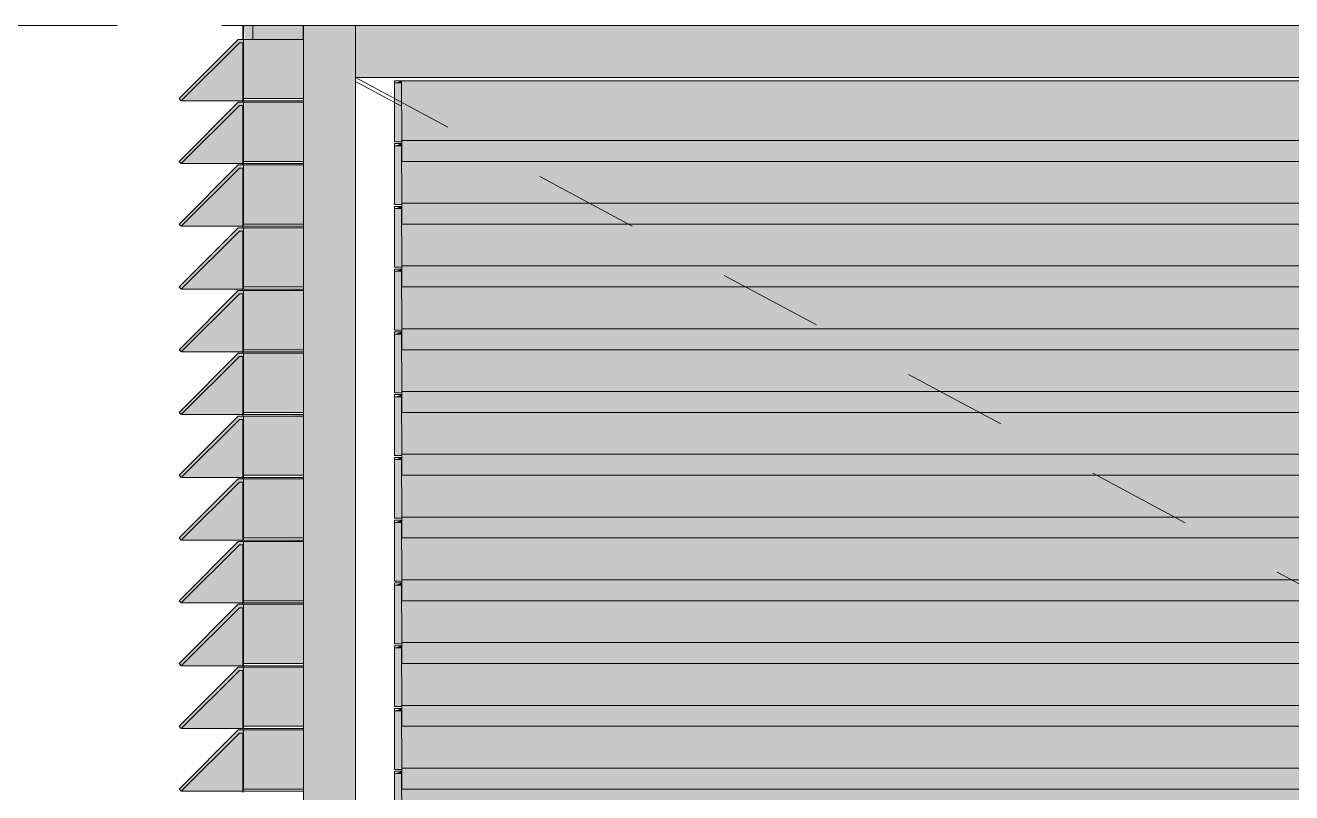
# Model space of a CAD drawing. Header units: metres. Extents: x -2362 to -2010, y -1 to 30.
# Drawn here: x -2266.768 to -2265.557, y 6.907 to 7.64 of the extents above; entities that cross this region are included whole.
import ezdxf

# ---------------------------------------------------------------- set-up
doc = ezdxf.new("R2010")
doc.units = ezdxf.units.M
for name, pattern in [('AEC_Center', [0.024, 0.012, -0.004, 0.004, -0.004]), ('Center', [0.178333, 0.020833, -0.0525, 0.0525, -0.0525]), ('Hidden', [0.006, 0.004, -0.002])]:
    doc.linetypes.add(name, pattern=pattern)
for name, color, linetype, lineweight in [('A-DOOR', 31, 'Continuous', 5), ('A-FLOR-LEVL', 51, 'Continuous', 5), ('A-GLAZ-CWMG', 51, 'Continuous', 5), ('S-COLS', 52, 'Continuous', 5)]:
    doc.layers.add(name, color=color, linetype=linetype, lineweight=lineweight)

# ---------------------------------------------------------------- blocks, each defined once
blk = doc.blocks.new('Rectangular Mullion - LVR002 - Swaged Louvre-V247-SOUTH EAST - PART A')
at = {"layer": 'A-GLAZ-CWMG'}
blk.add_hatch(color=256, dxfattribs=at).paths.add_polyline_path([(-1025.7996, 6.9079), (-1025.7963, 6.9079), (-1025.7963, 6.9634), (-1025.7996, 6.9633), (-1025.855, 6.9079), (-1025.8154, 6.9079)])
blk.add_line((-1025.796, 6.9079), (-1025.855, 6.9079), dxfattribs=at)
blk = doc.blocks.new('Rectangular Mullion - LVR002 - Swaged Louvre-V248-SOUTH EAST - PART A')
at = {"layer": 'A-GLAZ-CWMG'}
blk.add_hatch(color=256, dxfattribs=at).paths.add_polyline_path([(-1025.7996, 6.9679), (-1025.7963, 6.9679), (-1025.7963, 7.0234), (-1025.7996, 7.0233), (-1025.855, 6.9679), (-1025.8154, 6.9679)])
blk.add_line((-1025.7961, 6.9679), (-1025.855, 6.9679), dxfattribs=at)
blk = doc.blocks.new('Rectangular Mullion - LVR002 - Swaged Louvre-V249-SOUTH EAST - PART A')
at = {"layer": 'A-GLAZ-CWMG'}
blk.add_hatch(color=256, dxfattribs=at).paths.add_polyline_path([(-1025.7996, 7.0279), (-1025.7963, 7.0279), (-1025.7963, 7.0834), (-1025.7996, 7.0833), (-1025.855, 7.0279), (-1025.8154, 7.0279)])
blk.add_line((-1025.7961, 7.0279), (-1025.855, 7.0279), dxfattribs=at)
blk = doc.blocks.new('Rectangular Mullion - LVR002 - Swaged Louvre-V250-SOUTH EAST - PART A')
at = {"layer": 'A-GLAZ-CWMG'}
blk.add_hatch(color=256, dxfattribs=at).paths.add_polyline_path([(-1025.7963, 7.0879), (-1025.7963, 7.1434), (-1025.7996, 7.1433), (-1025.855, 7.0879), (-1025.8154, 7.0879)])
blk.add_line((-1025.7961, 7.0879), (-1025.855, 7.0879), dxfattribs=at)
blk = doc.blocks.new('Rectangular Mullion - LVR002 - Swaged Louvre-V251-SOUTH EAST - PART A')
at = {"layer": 'A-GLAZ-CWMG'}
blk.add_hatch(color=256, dxfattribs=at).paths.add_polyline_path([(-1025.7963, 7.1479), (-1025.7963, 7.2034), (-1025.7996, 7.2033), (-1025.855, 7.1479), (-1025.8154, 7.1479)])
blk.add_line((-1025.7961, 7.1479), (-1025.855, 7.1479), dxfattribs=at)
blk = doc.blocks.new('Rectangular Mullion - LVR002 - Swaged Louvre-V252-SOUTH EAST - PART A')
at = {"layer": 'A-GLAZ-CWMG'}
blk.add_hatch(color=256, dxfattribs=at).paths.add_polyline_path([(-1025.7963, 7.2079), (-1025.7963, 7.2634), (-1025.7996, 7.2633), (-1025.855, 7.2079), (-1025.8154, 7.2079)])
blk.add_line((-1025.7962, 7.2079), (-1025.855, 7.2079), dxfattribs=at)
blk = doc.blocks.new('Rectangular Mullion - LVR002 - Swaged Louvre-V253-SOUTH EAST - PART A')
at = {"layer": 'A-GLAZ-CWMG'}
blk.add_hatch(color=256, dxfattribs=at).paths.add_polyline_path([(-1025.7963, 7.2679), (-1025.7963, 7.3234), (-1025.7996, 7.3233), (-1025.855, 7.2679), (-1025.8154, 7.2679)])
blk.add_line((-1025.7962, 7.2679), (-1025.855, 7.2679), dxfattribs=at)
blk = doc.blocks.new('Rectangular Mullion - LVR002 - Swaged Louvre-V254-SOUTH EAST - PART A')
at = {"layer": 'A-GLAZ-CWMG'}
blk.add_hatch(color=256, dxfattribs=at).paths.add_polyline_path([(-1025.7963, 7.3279), (-1025.7963, 7.3834), (-1025.7996, 7.3833), (-1025.855, 7.3279), (-1025.8154, 7.3279)])
blk.add_line((-1025.7962, 7.3279), (-1025.855, 7.3279), dxfattribs=at)
blk = doc.blocks.new('Rectangular Mullion - LVR002 - Swaged Louvre-V255-SOUTH EAST - PART A')
at = {"layer": 'A-GLAZ-CWMG'}
blk.add_hatch(color=256, dxfattribs=at).paths.add_polyline_path([(-1025.7963, 7.3879), (-1025.7963, 7.4434), (-1025.7996, 7.4433), (-1025.855, 7.3879), (-1025.8154, 7.3879)])
blk.add_line((-1025.7962, 7.3879), (-1025.855, 7.3879), dxfattribs=at)
blk = doc.blocks.new('Rectangular Mullion - LVR002 - Swaged Louvre-V256-SOUTH EAST - PART A')
at = {"layer": 'A-GLAZ-CWMG'}
blk.add_hatch(color=256, dxfattribs=at).paths.add_polyline_path([(-1025.7963, 7.4479), (-1025.7963, 7.5034), (-1025.7996, 7.5033), (-1025.855, 7.4479), (-1025.8154, 7.4479)])
blk.add_line((-1025.7963, 7.4479), (-1025.855, 7.4479), dxfattribs=at)
blk = doc.blocks.new('Rectangular Mullion - LVR002 - Swaged Louvre-V257-SOUTH EAST - PART A')
at = {"layer": 'A-GLAZ-CWMG'}
blk.add_hatch(color=256, dxfattribs=at).paths.add_polyline_path([(-1025.8551, 5.2279), (-1025.7996, 5.2834), (-1025.7956, 5.2841), (-1025.7956, 5.2866), (-1025.8006, 5.2866), (-1025.8572, 5.23)])
for p, q in [((-1025.8006, 5.2866), (-1025.8572, 5.23)), ((-1025.8551, 5.2279), (-1025.7996, 5.2834)), ((-1025.7956, 5.2866), (-1025.8006, 5.2866)), ((-1025.7996, 5.2834), (-1025.7956, 5.2834)), ((-1025.8572, 5.23), (-1025.8551, 5.2279))]:
    blk.add_line(p, q, dxfattribs=at)
blk = doc.blocks.new('aba - Structural Column - Steel - SHS - SHS100x100x9-V260-SOUTH EAST - PART A')
at = {"layer": 'S-COLS'}
h = blk.add_hatch(color=256, dxfattribs=at)
h.paths.add_polyline_path([(-1025.777, 5.2266), (-1025.7956, 5.2279), (-1025.7933, 5.2266), (-1025.7773, 5.2266)])
h.paths.add_polyline_path([(-1025.7963, 5.2866), (-1025.7956, 5.2879), (-1025.7963, 5.2879)])
h.paths.add_polyline_path([(-1025.7963, 5.3466), (-1025.7956, 5.3479), (-1025.7963, 5.3479)])
h.paths.add_polyline_path([(-1025.7963, 5.4066), (-1025.7956, 5.4079), (-1025.7963, 5.4079)])
h.paths.add_polyline_path([(-1025.7963, 5.4666), (-1025.7956, 5.4679), (-1025.7963, 5.4679)])
h.paths.add_polyline_path([(-1025.7963, 5.5266), (-1025.7956, 5.5279), (-1025.7963, 5.5279)])
h.paths.add_polyline_path([(-1025.7963, 5.5866), (-1025.7956, 5.5879), (-1025.7963, 5.5879)])
h.paths.add_polyline_path([(-1025.7963, 5.6466), (-1025.7956, 5.6479), (-1025.7963, 5.6479)])
h.paths.add_polyline_path([(-1025.7963, 5.7066), (-1025.7956, 5.7079), (-1025.7963, 5.7079)])
h.paths.add_polyline_path([(-1025.7963, 5.7666), (-1025.7956, 5.7679), (-1025.7963, 5.7679)])
h.paths.add_polyline_path([(-1025.7963, 5.8266), (-1025.7956, 5.8279), (-1025.7963, 5.8279)])
h.paths.add_polyline_path([(-1025.7963, 5.9466), (-1025.7956, 5.9479), (-1025.7963, 5.9479)])
h.paths.add_polyline_path([(-1025.7963, 6.0066), (-1025.7956, 6.0079), (-1025.7963, 6.0079)])
h.paths.add_polyline_path([(-1025.7963, 6.0666), (-1025.7956, 6.0679), (-1025.7963, 6.0679)])
h.paths.add_polyline_path([(-1025.7963, 6.1266), (-1025.7956, 6.1279), (-1025.7963, 6.1279)])
h.paths.add_polyline_path([(-1025.7957, 6.1866), (-1025.7956, 6.1879), (-1025.7963, 6.1866)])
h.paths.add_polyline_path([(-1025.7958, 6.3066), (-1025.7956, 6.3079), (-1025.7963, 6.3066)])
h.paths.add_polyline_path([(-1025.7963, 6.3666), (-1025.7956, 6.3679), (-1025.7963, 6.4096)])
h.paths.add_polyline_path([(-1025.7963, 6.4266), (-1025.7956, 6.4279), (-1025.7963, 6.4647)])
h.paths.add_polyline_path([(-1025.7963, 6.4866), (-1025.7956, 6.4879), (-1025.7963, 6.5198)])
h.paths.add_polyline_path([(-1025.7963, 6.5466), (-1025.7956, 6.5479), (-1025.7963, 6.5748)])
h.paths.add_polyline_path([(-1025.7963, 6.6066), (-1025.7956, 6.6079), (-1025.7963, 6.6299)])
h.paths.add_polyline_path([(-1025.7963, 6.6666), (-1025.7956, 6.6679), (-1025.7963, 6.6849)])
h.paths.add_polyline_path([(-1025.7963, 6.7266), (-1025.7956, 6.7279), (-1025.7963, 6.74)])
h.paths.add_polyline_path([(-1025.796, 6.7866), (-1025.7956, 6.7879), (-1025.7963, 6.7866)])
h.paths.add_polyline_path([(-1025.7963, 6.8466), (-1025.7956, 6.8479), (-1025.7963, 6.9034)])
h.paths.add_polyline_path([(-1025.7963, 6.9666), (-1025.7956, 6.9679), (-1025.7963, 7.0153)])
h.paths.add_polyline_path([(-1025.7963, 7.0266), (-1025.7956, 7.0279), (-1025.7963, 7.0704)])
h.paths.add_polyline_path([(-1025.7963, 7.0866), (-1025.7956, 7.0879), (-1025.7963, 7.1254)])
h.paths.add_polyline_path([(-1025.7963, 7.1466), (-1025.7956, 7.1479), (-1025.7963, 7.1805)])
h.paths.add_polyline_path([(-1025.7962, 7.2066), (-1025.7956, 7.2079), (-1025.7963, 7.2066)])
h.paths.add_polyline_path([(-1025.7963, 7.2666), (-1025.7956, 7.2679), (-1025.7963, 7.2906)])
h.paths.add_polyline_path([(-1025.7963, 7.3266), (-1025.7956, 7.3279), (-1025.7963, 7.3457)])
h.paths.add_polyline_path([(-1025.7963, 7.3866), (-1025.7956, 7.3879), (-1025.7963, 7.4007)])
h.paths.add_polyline_path([(-1025.7963, 7.4466), (-1025.7956, 7.4479), (-1025.7963, 7.4558)])
h.paths.add_polyline_path([(-1025.7963, 7.5066), (-1025.7956, 7.5079), (-1025.7963, 7.5634)])
h.paths.add_polyline_path([(-1025.7963, 7.5666), (-1025.7956, 7.5679), (-1025.7963, 7.5666)])
for p, q in [((-1025.7963, 7.64), (-1025.7963, 7.6266)), ((-1025.7963, 7.6234), (-1025.7963, 7.5666)), ((-1025.7963, 7.5634), (-1025.7963, 7.5066)), ((-1025.7963, 7.5034), (-1025.7963, 7.4466)), ((-1025.7963, 7.4434), (-1025.7963, 7.3866)), ((-1025.7963, 7.3834), (-1025.7963, 7.3266)), ((-1025.7963, 7.3234), (-1025.7963, 7.2666)), ((-1025.7963, 7.2634), (-1025.7963, 7.2066)), ((-1025.7963, 7.2034), (-1025.7963, 7.1466)), ((-1025.7963, 7.1434), (-1025.7963, 7.0866)), ((-1025.7963, 7.0834), (-1025.7963, 7.0266)), ((-1025.7963, 7.0234), (-1025.7963, 6.9666)), ((-1025.7963, 6.9634), (-1025.7963, 6.9066))]:
    blk.add_line(p, q, dxfattribs=at)
blk = doc.blocks.new('aba - Structural Column - Steel - SHS - SHS100x100x9-3079946-SOUTH EAST - PART A')
at = {"layer": 'S-COLS'}
blk.add_hatch(color=256, dxfattribs=at).paths.add_polyline_path([(-1025.7926, 7.6266), (-1025.7731, 7.6266), (-1025.7731, 7.64), (-1025.7956, 7.64), (-1025.7941, 7.6266), (-1025.7926, 7.6266)])
h = blk.add_hatch(color=256, dxfattribs=at)
h.paths.add_polyline_path([(-1025.7385, 5.4666), (-1025.7385, 5.4679), (-1025.7544, 5.4666)])
h.paths.add_polyline_path([(-1025.7385, 5.6466), (-1025.7385, 5.6479), (-1025.7544, 5.6466)])
h.paths.add_polyline_path([(-1025.7385, 5.7066), (-1025.7385, 5.7079), (-1025.7544, 5.7066)])
h.paths.add_polyline_path([(-1025.7385, 5.8266), (-1025.7385, 5.8279), (-1025.7544, 5.8266)])
h.paths.add_polyline_path([(-1025.7385, 6.3066), (-1025.7385, 6.3079), (-1025.7544, 6.3066)])
h.paths.add_polyline_path([(-1025.7385, 6.4866), (-1025.7385, 6.4879), (-1025.7544, 6.4866)])
h.paths.add_polyline_path([(-1025.7385, 6.6066), (-1025.7385, 6.6079), (-1025.7544, 6.6066)])
h.paths.add_polyline_path([(-1025.7385, 7.1466), (-1025.7385, 7.1479), (-1025.7544, 7.1466)])
h.paths.add_polyline_path([(-1025.7385, 7.2666), (-1025.7385, 7.2679), (-1025.7544, 7.2666)])
h.paths.add_polyline_path([(-1025.7385, 7.3866), (-1025.7385, 7.3879), (-1025.7544, 7.3866)])
h.paths.add_polyline_path([(-1025.7385, 7.5066), (-1025.7385, 7.5079), (-1025.7544, 7.5066)])
h.paths.add_polyline_path([(-1025.7731, 7.6266), (-1025.7385, 7.6266), (-1025.7385, 7.64), (-1025.7731, 7.64)])
for p, q in [((-1025.7956, 7.64), (-1025.7956, 7.6266)), ((-1025.7956, 7.64), (-1025.7731, 7.64)), ((-1025.7384, 7.64), (-1025.7731, 7.64))]:
    blk.add_line(p, q, dxfattribs=at)
at = {"layer": 'S-COLS', "linetype": 'Hidden'}
blk.add_line((-1025.7866, 7.6266), (-1025.7866, 7.64), dxfattribs=at)
blk = doc.blocks.new('Rectangular Mullion - LVR002 - Swaged Louvre-V262-SOUTH EAST - PART A')
at = {"layer": 'A-GLAZ-CWMG'}
blk.add_hatch(color=256, dxfattribs=at).paths.add_polyline_path([(-1025.7544, 5.29), (-1025.7385, 5.29), (-1025.7385, 5.3466), (-1025.7956, 5.3466), (-1025.7956, 5.29)])
for p, q in [((-1025.7956, 5.29), (-1025.7956, 5.3466)), ((-1025.7384, 5.3466), (-1025.7956, 5.3466)), ((-1025.7956, 5.2879), (-1025.7956, 5.29)), ((-1025.7384, 5.29), (-1025.7956, 5.29)), ((-1025.7384, 5.2879), (-1025.7956, 5.2879))]:
    blk.add_line(p, q, dxfattribs=at)
blk = doc.blocks.new('Rectangular Mullion - LVR002 - Swaged Louvre-V264-SOUTH EAST - PART A')
at = {"layer": 'A-GLAZ-CWMG'}
blk.add_hatch(color=256, dxfattribs=at).paths.add_polyline_path([(-1025.7963, 7.5079), (-1025.7963, 7.5634), (-1025.7996, 7.5633), (-1025.855, 7.5079), (-1025.7995, 7.5079)])
blk.add_line((-1025.7963, 7.5079), (-1025.855, 7.5079), dxfattribs=at)
blk = doc.blocks.new('Rectangular Mullion - LVR002 - Swaged Louvre-V265-SOUTH EAST - PART A')
at = {"layer": 'A-GLAZ-CWMG'}
blk.add_hatch(color=256, dxfattribs=at).paths.add_polyline_path([(-1025.7963, 7.5679), (-1025.7963, 7.6234), (-1025.7996, 7.6233), (-1025.855, 7.5679), (-1025.7995, 7.5679)])
blk.add_line((-1025.7963, 7.5679), (-1025.855, 7.5679), dxfattribs=at)
blk = doc.blocks.new('Curtain_Wall_Louvre_DoubleDoor - Louvre Double Door-3474615-SOUTH EAST - PART A')
at = {"layer": 'A-DOOR', "linetype": 'Center'}
for points in [[(-1025.6444, 7.5849), (-1025.6444, 7.587), (-1025.6511, 7.5849)], [(-1025.6443, 7.5288), (-1025.6444, 7.5849), (-1025.6511, 7.5849), (-1025.6511, 7.5288), (-1025.6444, 7.5288)], [(-1025.6444, 7.5249), (-1025.6444, 7.527), (-1025.6511, 7.5249)], [(-1025.6511, 7.4688), (-1025.6443, 7.47), (-1025.6444, 7.5249), (-1025.6511, 7.5249)], [(-1025.6443, 7.527), (-1025.6444, 7.5288), (-1025.6444, 7.527)], [(-1025.6444, 7.4649), (-1025.6444, 7.467), (-1025.6511, 7.4649)], [(-1025.6511, 7.4088), (-1025.6443, 7.41), (-1025.6444, 7.4649), (-1025.6511, 7.4649), (-1025.6511, 7.4558)], [(-1025.6443, 7.467), (-1025.6444, 7.4688), (-1025.6444, 7.467)], [(-1025.6444, 7.4049), (-1025.6444, 7.407), (-1025.6511, 7.4049)], [(-1025.6511, 7.3488), (-1025.6443, 7.35), (-1025.6444, 7.4049), (-1025.6511, 7.4049)], [(-1025.6443, 7.407), (-1025.6444, 7.4088), (-1025.6444, 7.407)], [(-1025.6444, 7.3449), (-1025.6444, 7.347), (-1025.6511, 7.3449)], [(-1025.6511, 7.2888), (-1025.6443, 7.29), (-1025.6444, 7.3449), (-1025.6511, 7.3449)], [(-1025.6443, 7.347), (-1025.6444, 7.3488), (-1025.6444, 7.347)], [(-1025.6444, 7.2849), (-1025.6444, 7.287), (-1025.6511, 7.2849)], [(-1025.6443, 7.2288), (-1025.6444, 7.2849), (-1025.6511, 7.2849), (-1025.6511, 7.2288), (-1025.6444, 7.2288)], [(-1025.6443, 7.287), (-1025.6444, 7.2888), (-1025.6444, 7.287)], [(-1025.6443, 7.227), (-1025.6444, 7.2288), (-1025.6444, 7.227)], [(-1025.6444, 7.2249), (-1025.6444, 7.227), (-1025.6511, 7.2249)], [(-1025.6511, 7.1688), (-1025.6443, 7.17), (-1025.6444, 7.2249), (-1025.6511, 7.2249)], [(-1025.6443, 7.167), (-1025.6444, 7.1688), (-1025.6444, 7.167)], [(-1025.6444, 7.1649), (-1025.6444, 7.167), (-1025.6511, 7.1649)], [(-1025.6511, 7.1088), (-1025.6443, 7.11), (-1025.6444, 7.1649), (-1025.6511, 7.1649)], [(-1025.6443, 7.107), (-1025.6444, 7.1088), (-1025.6444, 7.107)], [(-1025.6444, 7.1049), (-1025.6444, 7.107), (-1025.6511, 7.1049)], [(-1025.6511, 7.0488), (-1025.6443, 7.05), (-1025.6444, 7.1049), (-1025.6511, 7.1049)], [(-1025.6444, 7.0449), (-1025.6444, 7.047), (-1025.6511, 7.0449)], [(-1025.6443, 7.047), (-1025.6444, 7.0488), (-1025.6444, 7.047)], [(-1025.6443, 6.9888), (-1025.6444, 7.0449), (-1025.6511, 7.0449), (-1025.6511, 6.9888), (-1025.6444, 6.9888)], [(-1025.6444, 6.9849), (-1025.6444, 6.987), (-1025.6511, 6.9849)], [(-1025.6443, 6.987), (-1025.6444, 6.9888), (-1025.6444, 6.987)], [(-1025.6511, 6.9288), (-1025.6443, 6.93), (-1025.6444, 6.9849), (-1025.6511, 6.9849)], [(-1025.6444, 6.9249), (-1025.6444, 6.927), (-1025.6511, 6.9249)], [(-1025.6443, 6.927), (-1025.6444, 6.9288), (-1025.6444, 6.927)], [(-1025.6511, 6.8688), (-1025.6443, 6.87), (-1025.6444, 6.9249), (-1025.6511, 6.9249)]]:
    blk.add_hatch(color=256, dxfattribs=at).paths.add_polyline_path(points)
blk.add_line((-1025.6884, 7.5864), (-1025.6444, 7.5627), dxfattribs=at)
at = {"layer": 'A-DOOR'}
for p, q in [((-1025.6511, 7.5849), (-1025.6511, 7.587)), ((-1025.6444, 7.587), (-1025.6511, 7.587)), ((-1025.6511, 7.5288), (-1025.6511, 7.5849)), ((-1025.6444, 7.5849), (-1025.6511, 7.5849)), ((-1025.6443, 7.5288), (-1025.6511, 7.5288)), ((-1025.6511, 7.5249), (-1025.6511, 7.527)), ((-1025.6444, 7.527), (-1025.6511, 7.527)), ((-1025.6511, 7.4688), (-1025.6511, 7.5249)), ((-1025.6444, 7.5249), (-1025.6511, 7.5249)), ((-1025.6443, 7.4688), (-1025.6511, 7.4688)), ((-1025.6511, 7.4649), (-1025.6511, 7.467)), ((-1025.6444, 7.467), (-1025.6511, 7.467)), ((-1025.6511, 7.4088), (-1025.6511, 7.4649)), ((-1025.6444, 7.4649), (-1025.6511, 7.4649)), ((-1025.6443, 7.4088), (-1025.6511, 7.4088)), ((-1025.6511, 7.4049), (-1025.6511, 7.407)), ((-1025.6444, 7.407), (-1025.6511, 7.407)), ((-1025.6511, 7.3488), (-1025.6511, 7.4049)), ((-1025.6444, 7.4049), (-1025.6511, 7.4049)), ((-1025.6443, 7.3488), (-1025.6511, 7.3488)), ((-1025.6511, 7.3449), (-1025.6511, 7.347)), ((-1025.6444, 7.347), (-1025.6511, 7.347)), ((-1025.6511, 7.2888), (-1025.6511, 7.3449)), ((-1025.6444, 7.3449), (-1025.6511, 7.3449)), ((-1025.6443, 7.2888), (-1025.6511, 7.2888)), ((-1025.6511, 7.2849), (-1025.6511, 7.287)), ((-1025.6444, 7.287), (-1025.6511, 7.287)), ((-1025.6511, 7.2288), (-1025.6511, 7.2849)), ((-1025.6444, 7.2849), (-1025.6511, 7.2849)), ((-1025.6443, 7.2288), (-1025.6511, 7.2288)), ((-1025.6511, 7.2249), (-1025.6511, 7.227)), ((-1025.6444, 7.227), (-1025.6511, 7.227)), ((-1025.6511, 7.1688), (-1025.6511, 7.2249)), ((-1025.6444, 7.2249), (-1025.6511, 7.2249)), ((-1025.6443, 7.1688), (-1025.6511, 7.1688)), ((-1025.6511, 7.1649), (-1025.6511, 7.167)), ((-1025.6444, 7.167), (-1025.6511, 7.167)), ((-1025.6511, 7.1088), (-1025.6511, 7.1649)), ((-1025.6444, 7.1649), (-1025.6511, 7.1649)), ((-1025.6443, 7.1088), (-1025.6511, 7.1088)), ((-1025.6511, 7.1049), (-1025.6511, 7.107)), ((-1025.6444, 7.107), (-1025.6511, 7.107)), ((-1025.6511, 7.0488), (-1025.6511, 7.1049)), ((-1025.6444, 7.1049), (-1025.6511, 7.1049)), ((-1025.6443, 7.0488), (-1025.6511, 7.0488)), ((-1025.6511, 7.0449), (-1025.6511, 7.047)), ((-1025.6444, 7.047), (-1025.6511, 7.047)), ((-1025.6511, 6.9888), (-1025.6511, 7.0449)), ((-1025.6444, 7.0449), (-1025.6511, 7.0449)), ((-1025.6443, 6.9888), (-1025.6511, 6.9888)), ((-1025.6511, 6.9849), (-1025.6511, 6.987)), ((-1025.6444, 6.987), (-1025.6511, 6.987)), ((-1025.6511, 6.9288), (-1025.6511, 6.9849)), ((-1025.6444, 6.9849), (-1025.6511, 6.9849)), ((-1025.6443, 6.9288), (-1025.6511, 6.9288)), ((-1025.6511, 6.9249), (-1025.6511, 6.927)), ((-1025.6444, 6.927), (-1025.6511, 6.927)), ((-1025.6511, 6.8688), (-1025.6511, 6.9249)), ((-1025.6444, 6.9249), (-1025.6511, 6.9249))]:
    blk.add_line(p, q, dxfattribs=at)
blk = doc.blocks.new('Curtain_Wall_Louvre_DoubleDoor - Louvre Double Door-3474692-SOUTH EAST - PART A')
at = {"layer": 'A-DOOR', "linetype": 'Center'}
h = blk.add_hatch(color=256, dxfattribs=at)
h.paths.add_polyline_path([(-1025.6443, 7.53), (-1024.6364, 7.53), (-1024.6365, 7.587), (-1025.6444, 7.587)])
h.paths.add_polyline_path([(-1024.5964, 7.53), (-1023.5443, 7.53), (-1023.5444, 7.587), (-1023.6001, 7.5854), (-1023.6083, 7.5771), (-1023.6196, 7.5741), (-1023.6746, 7.5742), (-1023.6858, 7.5772), (-1023.6956, 7.587), (-1024.5964, 7.587)])
h = blk.add_hatch(color=256, dxfattribs=at)
h.paths.add_polyline_path([(-1023.5564, 7.47), (-1023.5443, 7.47), (-1023.5444, 7.51), (-1024.5964, 7.51), (-1024.5964, 7.47), (-1023.6175, 7.47)])
h.paths.add_polyline_path([(-1025.6443, 7.47), (-1024.6364, 7.47), (-1024.6364, 7.51), (-1025.6443, 7.51), (-1025.6444, 7.527)])
for points in [[(-1023.5564, 7.51), (-1023.5443, 7.51), (-1023.5443, 7.53), (-1025.6443, 7.53), (-1025.6443, 7.51), (-1023.6175, 7.51)], [(-1024.1059, 7.45), (-1023.5443, 7.45), (-1023.5443, 7.47), (-1025.6443, 7.47), (-1025.6443, 7.45), (-1025.0828, 7.45)], [(-1023.6175, 7.39), (-1023.5443, 7.39), (-1023.5443, 7.41), (-1025.6443, 7.41), (-1025.6443, 7.39), (-1023.8617, 7.39)], [(-1024.1059, 7.33), (-1023.5443, 7.33), (-1023.5443, 7.35), (-1025.6443, 7.35), (-1025.6443, 7.33), (-1025.0828, 7.33)], [(-1023.5564, 7.27), (-1023.5443, 7.27), (-1023.5443, 7.29), (-1025.6443, 7.29), (-1025.6443, 7.27), (-1023.6175, 7.27)], [(-1023.6175, 7.21), (-1023.5443, 7.21), (-1023.5443, 7.23), (-1025.6443, 7.23), (-1025.6443, 7.21), (-1023.8617, 7.21)], [(-1023.6175, 7.15), (-1023.5443, 7.15), (-1023.5443, 7.17), (-1025.6443, 7.17), (-1025.6443, 7.15), (-1023.8617, 7.15)], [(-1023.5564, 7.09), (-1023.5443, 7.09), (-1023.5443, 7.11), (-1025.6443, 7.11), (-1025.6443, 7.09), (-1023.6175, 7.09)], [(-1023.5564, 7.03), (-1023.5443, 7.03), (-1023.5443, 7.05), (-1025.6443, 7.05), (-1025.6443, 7.03), (-1023.6175, 7.03)], [(-1023.6175, 6.97), (-1023.5443, 6.97), (-1023.5443, 6.99), (-1025.6443, 6.99), (-1025.6443, 6.97), (-1023.8617, 6.97)], [(-1023.6175, 6.91), (-1023.5443, 6.91), (-1023.5443, 6.93), (-1025.6443, 6.93), (-1025.6443, 6.91), (-1023.8617, 6.91)]]:
    blk.add_hatch(color=256, dxfattribs=at).paths.add_polyline_path(points)
h = blk.add_hatch(color=256, dxfattribs=at)
h.paths.add_polyline_path([(-1023.6175, 7.41), (-1023.5443, 7.41), (-1023.5444, 7.45), (-1024.5964, 7.45), (-1024.5964, 7.41), (-1023.8617, 7.41)])
h.paths.add_polyline_path([(-1025.5712, 7.41), (-1024.6364, 7.41), (-1024.6364, 7.45), (-1025.6443, 7.45), (-1025.6443, 7.41)])
h = blk.add_hatch(color=256, dxfattribs=at)
h.paths.add_polyline_path([(-1023.6175, 7.35), (-1023.5443, 7.35), (-1023.5444, 7.39), (-1024.5964, 7.39), (-1024.5964, 7.35), (-1023.8617, 7.35)])
h.paths.add_polyline_path([(-1025.5712, 7.35), (-1024.6364, 7.35), (-1024.6364, 7.39), (-1025.6443, 7.39), (-1025.6443, 7.35)])
h = blk.add_hatch(color=256, dxfattribs=at)
h.paths.add_polyline_path([(-1023.5564, 7.29), (-1023.5443, 7.29), (-1023.5444, 7.33), (-1024.5964, 7.33), (-1024.5964, 7.29), (-1023.6175, 7.29)])
h.paths.add_polyline_path([(-1025.6443, 7.29), (-1024.6364, 7.29), (-1024.6364, 7.33), (-1025.6443, 7.33), (-1025.6444, 7.347)])
h = blk.add_hatch(color=256, dxfattribs=at)
h.paths.add_polyline_path([(-1025.6443, 7.23), (-1024.6364, 7.23), (-1024.6364, 7.27), (-1025.6443, 7.27), (-1025.6443, 7.2355)])
h.paths.add_polyline_path([(-1024.5943, 7.23), (-1023.5443, 7.23), (-1023.5444, 7.27), (-1024.5964, 7.27), (-1024.5964, 7.23)])
h = blk.add_hatch(color=256, dxfattribs=at)
h.paths.add_polyline_path([(-1023.6175, 7.17), (-1023.5443, 7.17), (-1023.5444, 7.21), (-1024.5964, 7.21), (-1024.5943, 7.17), (-1023.8617, 7.17)])
h.paths.add_polyline_path([(-1025.6443, 7.17), (-1024.6364, 7.17), (-1024.6364, 7.21), (-1025.6443, 7.21), (-1025.6444, 7.227)])
h = blk.add_hatch(color=256, dxfattribs=at)
h.paths.add_polyline_path([(-1024.6364, 7.11), (-1024.6364, 7.15), (-1025.6443, 7.15), (-1025.6443, 7.11), (-1025.0828, 7.11)])
h.paths.add_polyline_path([(-1024.5964, 7.11), (-1023.5443, 7.11), (-1023.5444, 7.15), (-1024.5964, 7.15)])
h = blk.add_hatch(color=256, dxfattribs=at)
h.paths.add_polyline_path([(-1023.5564, 7.05), (-1023.5443, 7.05), (-1023.5444, 7.09), (-1024.5964, 7.09), (-1024.5943, 7.05), (-1023.6175, 7.05)])
h.paths.add_polyline_path([(-1025.6443, 7.05), (-1024.6364, 7.05), (-1024.6364, 7.09), (-1025.6443, 7.09), (-1025.6444, 7.107)])
h = blk.add_hatch(color=256, dxfattribs=at)
h.paths.add_polyline_path([(-1024.6364, 6.99), (-1024.6364, 7.03), (-1025.6443, 7.03), (-1025.6443, 6.99), (-1025.0828, 6.99)])
h.paths.add_polyline_path([(-1024.5964, 6.99), (-1023.5443, 6.99), (-1023.5444, 7.03), (-1024.5964, 7.03)])
h = blk.add_hatch(color=256, dxfattribs=at)
h.paths.add_polyline_path([(-1023.6175, 6.93), (-1023.5443, 6.93), (-1023.5444, 6.97), (-1024.5964, 6.97), (-1024.5943, 6.93), (-1023.8617, 6.93)])
h.paths.add_polyline_path([(-1025.6443, 6.93), (-1024.6364, 6.93), (-1024.6364, 6.97), (-1025.6443, 6.97), (-1025.6444, 6.987)])
h = blk.add_hatch(color=256, dxfattribs=at)
h.paths.add_polyline_path([(-1024.6364, 6.87), (-1024.6364, 6.91), (-1025.6443, 6.91), (-1025.6443, 6.87), (-1025.0828, 6.87)])
h.paths.add_polyline_path([(-1024.5964, 6.87), (-1023.5443, 6.87), (-1023.5444, 6.91), (-1024.5964, 6.91)])
blk.add_line((-1025.6884, 7.59), (-1023.5443, 6.44), dxfattribs=at)
at = {"layer": 'A-DOOR'}
for p, q in [((-1025.6443, 7.53), (-1025.6444, 7.587)), ((-1025.6444, 7.587), (-1024.6364, 7.587)), ((-1025.6443, 7.47), (-1025.6444, 7.527)), ((-1025.6443, 7.51), (-1025.6443, 7.53)), ((-1023.5443, 7.53), (-1025.6443, 7.53)), ((-1025.6443, 7.51), (-1023.5443, 7.51)), ((-1025.6443, 7.41), (-1025.6444, 7.467)), ((-1025.6443, 7.45), (-1025.6443, 7.47)), ((-1023.5443, 7.47), (-1025.6443, 7.47)), ((-1025.6443, 7.45), (-1023.5443, 7.45)), ((-1025.6443, 7.35), (-1025.6444, 7.407)), ((-1025.6443, 7.39), (-1025.6443, 7.41)), ((-1023.5443, 7.41), (-1025.6443, 7.41)), ((-1025.6443, 7.39), (-1023.5443, 7.39)), ((-1025.6443, 7.33), (-1025.6443, 7.35)), ((-1023.5443, 7.35), (-1025.6443, 7.35)), ((-1025.6443, 7.29), (-1025.6444, 7.347)), ((-1025.6443, 7.33), (-1023.5443, 7.33)), ((-1025.6443, 7.27), (-1025.6443, 7.29)), ((-1023.5443, 7.29), (-1025.6443, 7.29)), ((-1025.6443, 7.23), (-1025.6444, 7.287)), ((-1025.6443, 7.27), (-1023.5443, 7.27)), ((-1025.6443, 7.21), (-1025.6443, 7.23)), ((-1023.5443, 7.23), (-1025.6443, 7.23)), ((-1025.6443, 7.17), (-1025.6444, 7.227)), ((-1025.6443, 7.21), (-1023.5443, 7.21)), ((-1025.6443, 7.15), (-1025.6443, 7.17)), ((-1023.5443, 7.17), (-1025.6443, 7.17)), ((-1025.6443, 7.11), (-1025.6444, 7.167)), ((-1025.6443, 7.15), (-1023.5443, 7.15)), ((-1025.6443, 7.09), (-1025.6443, 7.11)), ((-1023.5443, 7.11), (-1025.6443, 7.11)), ((-1025.6443, 7.05), (-1025.6444, 7.107)), ((-1025.6443, 7.09), (-1023.5443, 7.09)), ((-1025.6443, 6.99), (-1025.6444, 7.047)), ((-1025.6443, 7.03), (-1025.6443, 7.05)), ((-1023.5443, 7.05), (-1025.6443, 7.05)), ((-1025.6443, 7.03), (-1023.5443, 7.03)), ((-1025.6443, 6.93), (-1025.6444, 6.987)), ((-1025.6443, 6.97), (-1025.6443, 6.99)), ((-1023.5443, 6.99), (-1025.6443, 6.99)), ((-1025.6443, 6.97), (-1023.5443, 6.97)), ((-1025.6443, 6.87), (-1025.6444, 6.927)), ((-1025.6443, 6.91), (-1025.6443, 6.93)), ((-1023.5443, 6.93), (-1025.6443, 6.93)), ((-1025.6443, 6.91), (-1023.5443, 6.91))]:
    blk.add_line(p, q, dxfattribs=at)
blk = doc.blocks.new('Rectangular Mullion - 50x100mm-3471999-SOUTH EAST - PART A')
at = {"layer": 'A-GLAZ-CWMG'}
blk.add_hatch(color=256, dxfattribs=at).paths.add_polyline_path([(-1024.1059, 7.59), (-1023.5443, 7.59), (-1023.5443, 7.64), (-1025.6884, 7.64), (-1025.6884, 7.59), (-1025.0828, 7.59)])
for p, q in [((-1025.6884, 7.59), (-1025.6884, 7.64)), ((-1023.6801, 7.64), (-1025.6884, 7.64)), ((-1023.5443, 7.59), (-1025.6884, 7.59))]:
    blk.add_line(p, q, dxfattribs=at)
blk = doc.blocks.new('Rectangular Mullion - 50x100mm-1447016-SOUTH EAST - PART A')
at = {"layer": 'A-GLAZ-CWMG'}
blk.add_hatch(color=256, dxfattribs=at).paths.add_polyline_path([(-1025.6884, 5.24), (-1025.6884, 7.64), (-1025.7384, 7.64), (-1025.7384, 5.24), (-1025.6933, 5.24)])
for p, q in [((-1025.7385, 7.64), (-1025.7384, 7.64)), ((-1025.7385, 7.6266), (-1025.7385, 7.64)), ((-1025.7384, 7.64), (-1025.6884, 7.64)), ((-1025.7384, 7.64), (-1025.7384, 5.24)), ((-1025.6884, 7.64), (-1025.6884, 5.24))]:
    blk.add_line(p, q, dxfattribs=at)

msp = doc.modelspace()

# ---------------------------------------------------------------- linework, layer by layer
at = {"layer": 'A-FLOR-LEVL', "linetype": 'AEC_Center'}
msp.add_line((-2279.3802, 7.64), (-2142.8048, 7.64), dxfattribs=at)

# ---------------------------------------------------------------- block references
at = {"layer": 'A-DOOR', "linetype": 'Center'}
for name in ['Curtain_Wall_Louvre_DoubleDoor - Louvre Double Door-3474615-SOUTH EAST - PART A', 'Curtain_Wall_Louvre_DoubleDoor - Louvre Double Door-3474692-SOUTH EAST - PART A']:
    msp.add_blockref(name, (-1240.7638, 0), dxfattribs=at)
at = {"layer": 'A-GLAZ-CWMG'}
for name, p in [('Rectangular Mullion - 50x100mm-1447016-SOUTH EAST - PART A', (-1240.7638, 0)), ('Rectangular Mullion - 50x100mm-3471999-SOUTH EAST - PART A', (-1240.7638, 0)), ('Rectangular Mullion - LVR002 - Swaged Louvre-V257-SOUTH EAST - PART A', (-1240.7638, 2.34)), ('Rectangular Mullion - LVR002 - Swaged Louvre-V265-SOUTH EAST - PART A', (-1240.7638, 0)), ('Rectangular Mullion - LVR002 - Swaged Louvre-V262-SOUTH EAST - PART A', (-1240.7638, 2.28)), ('Rectangular Mullion - LVR002 - Swaged Louvre-V257-SOUTH EAST - PART A', (-1240.7638, 2.28)), ('Rectangular Mullion - LVR002 - Swaged Louvre-V264-SOUTH EAST - PART A', (-1240.7638, 0)), ('Rectangular Mullion - LVR002 - Swaged Louvre-V262-SOUTH EAST - PART A', (-1240.7638, 2.22)), ('Rectangular Mullion - LVR002 - Swaged Louvre-V257-SOUTH EAST - PART A', (-1240.7638, 2.22)), ('Rectangular Mullion - LVR002 - Swaged Louvre-V256-SOUTH EAST - PART A', (-1240.7638, 0)), ('Rectangular Mullion - LVR002 - Swaged Louvre-V262-SOUTH EAST - PART A', (-1240.7638, 2.16)), ('Rectangular Mullion - LVR002 - Swaged Louvre-V257-SOUTH EAST - PART A', (-1240.7638, 2.16)), ('Rectangular Mullion - LVR002 - Swaged Louvre-V262-SOUTH EAST - PART A', (-1240.7638, 2.1)), ('Rectangular Mullion - LVR002 - Swaged Louvre-V255-SOUTH EAST - PART A', (-1240.7638, 0)), ('Rectangular Mullion - LVR002 - Swaged Louvre-V257-SOUTH EAST - PART A', (-1240.7638, 2.1)), ('Rectangular Mullion - LVR002 - Swaged Louvre-V262-SOUTH EAST - PART A', (-1240.7638, 2.04)), ('Rectangular Mullion - LVR002 - Swaged Louvre-V254-SOUTH EAST - PART A', (-1240.7638, 0)), ('Rectangular Mullion - LVR002 - Swaged Louvre-V257-SOUTH EAST - PART A', (-1240.7638, 2.04)), ('Rectangular Mullion - LVR002 - Swaged Louvre-V262-SOUTH EAST - PART A', (-1240.7638, 1.98)), ('Rectangular Mullion - LVR002 - Swaged Louvre-V253-SOUTH EAST - PART A', (-1240.7638, 0)), ('Rectangular Mullion - LVR002 - Swaged Louvre-V257-SOUTH EAST - PART A', (-1240.7638, 1.98)), ('Rectangular Mullion - LVR002 - Swaged Louvre-V262-SOUTH EAST - PART A', (-1240.7638, 1.92)), ('Rectangular Mullion - LVR002 - Swaged Louvre-V252-SOUTH EAST - PART A', (-1240.7638, 0)), ('Rectangular Mullion - LVR002 - Swaged Louvre-V257-SOUTH EAST - PART A', (-1240.7638, 1.92)), ('Rectangular Mullion - LVR002 - Swaged Louvre-V262-SOUTH EAST - PART A', (-1240.7638, 1.86)), ('Rectangular Mullion - LVR002 - Swaged Louvre-V251-SOUTH EAST - PART A', (-1240.7638, 0)), ('Rectangular Mullion - LVR002 - Swaged Louvre-V257-SOUTH EAST - PART A', (-1240.7638, 1.86)), ('Rectangular Mullion - LVR002 - Swaged Louvre-V262-SOUTH EAST - PART A', (-1240.7638, 1.8)), ('Rectangular Mullion - LVR002 - Swaged Louvre-V250-SOUTH EAST - PART A', (-1240.7638, 0)), ('Rectangular Mullion - LVR002 - Swaged Louvre-V257-SOUTH EAST - PART A', (-1240.7638, 1.8)), ('Rectangular Mullion - LVR002 - Swaged Louvre-V249-SOUTH EAST - PART A', (-1240.7638, 0)), ('Rectangular Mullion - LVR002 - Swaged Louvre-V262-SOUTH EAST - PART A', (-1240.7638, 1.74)), ('Rectangular Mullion - LVR002 - Swaged Louvre-V257-SOUTH EAST - PART A', (-1240.7638, 1.74)), ('Rectangular Mullion - LVR002 - Swaged Louvre-V248-SOUTH EAST - PART A', (-1240.7638, 0)), ('Rectangular Mullion - LVR002 - Swaged Louvre-V262-SOUTH EAST - PART A', (-1240.7638, 1.68)), ('Rectangular Mullion - LVR002 - Swaged Louvre-V257-SOUTH EAST - PART A', (-1240.7638, 1.68)), ('Rectangular Mullion - LVR002 - Swaged Louvre-V247-SOUTH EAST - PART A', (-1240.7638, 0)), ('Rectangular Mullion - LVR002 - Swaged Louvre-V262-SOUTH EAST - PART A', (-1240.7638, 1.62))]:
    msp.add_blockref(name, p, dxfattribs=at)
at = {"layer": 'S-COLS'}
for name in ['aba - Structural Column - Steel - SHS - SHS100x100x9-V260-SOUTH EAST - PART A', 'aba - Structural Column - Steel - SHS - SHS100x100x9-3079946-SOUTH EAST - PART A']:
    msp.add_blockref(name, (-1240.7638, 0), dxfattribs=at)

doc.saveas('drawing.dxf')
